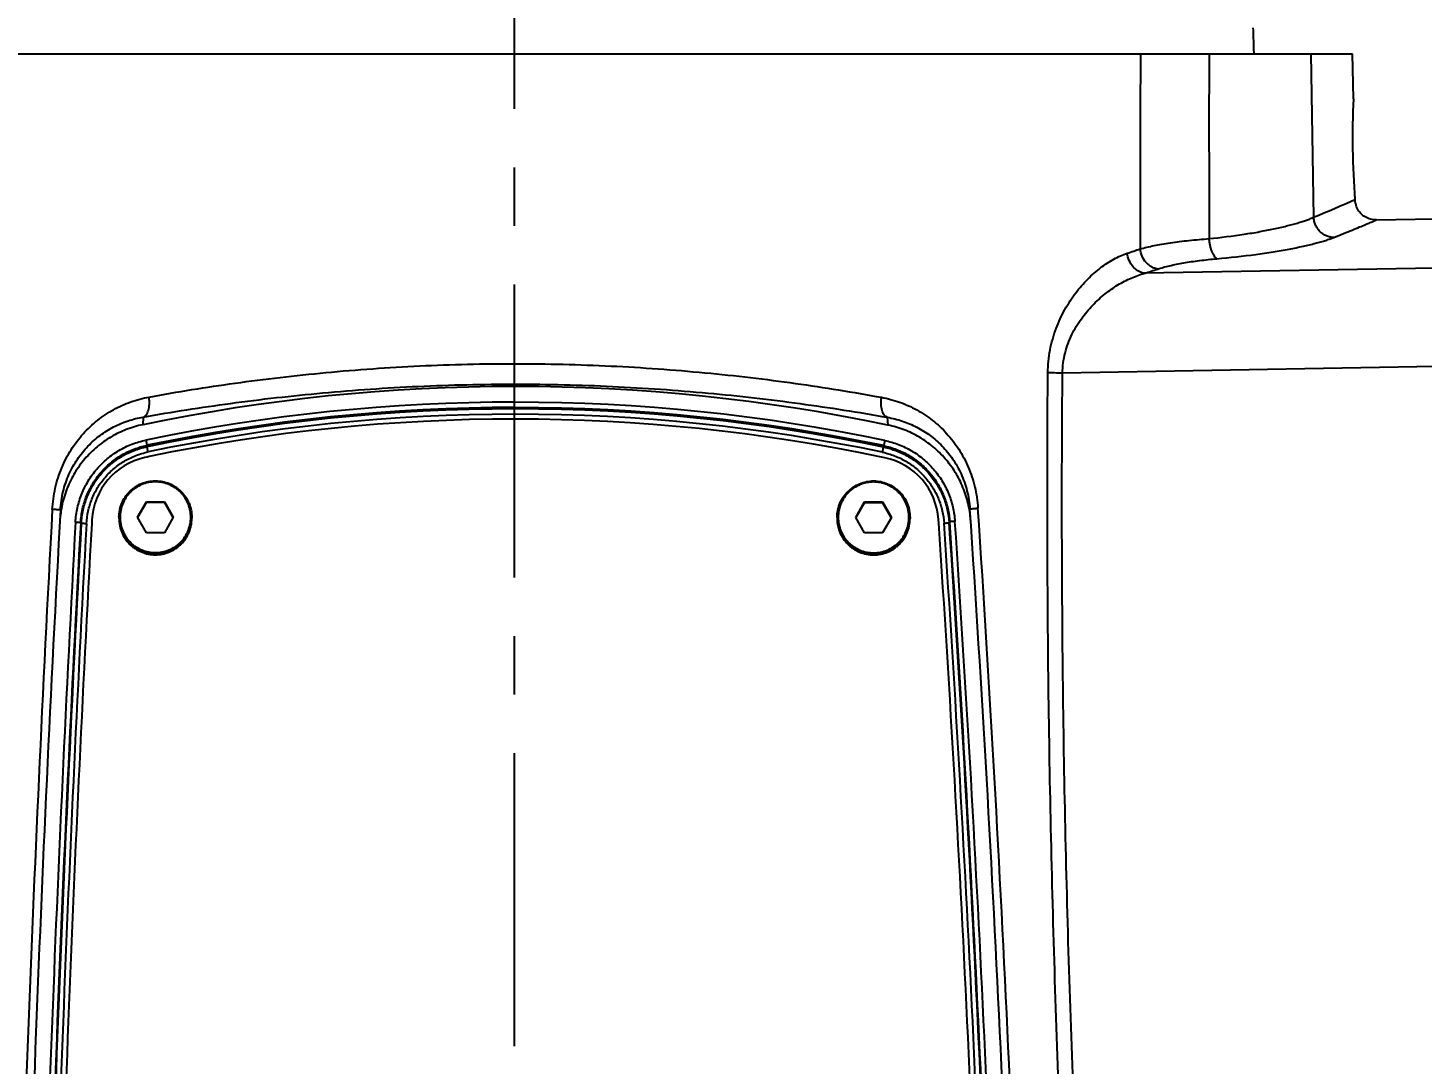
# Model space of a CAD drawing. Header units: millimetres. Extents: x 5828 to 6704, y 123 to 421.
# Drawn here: x 6428.73 to 6437.66, y 237.86 to 244.49 of the extents above; entities that cross this region are included whole.
import ezdxf

# ---------------------------------------------------------------- set-up
doc = ezdxf.new("R2010")
doc.units = ezdxf.units.MM
doc.linetypes.add('CENTER', pattern=[0.6, 0.375, -0.075, 0.075, -0.075])
for name, color, linetype in [('中心线', 7, 'Continuous'), ('外形图', 7, 'Continuous'), ('尺寸标注', 7, 'Continuous')]:
    doc.layers.add(name, color=color, linetype=linetype)
doc.styles.add('微软雅黑', font='msyh.ttc', dxfattribs={"height": 1.5})
doc.dimstyles.new('尺寸标注_1_15比例', dxfattribs={"dimtxt": 1.5, "dimasz": 1.25, "dimexe": 0.5, "dimexo": 0.4, "dimgap": 0.5, "dimtad": 1, "dimdec": 1, "dimlfac": 15, "dimdsep": 46, "dimtxsty": '微软雅黑', "dimcen": 0.09, "dimadec": 0, "dimazin": 0, "dimtp": 0.01, "dimtm": 0.01, "dimtfac": 1, "dimtdec": 1, "dimtofl": 0, "dimtmove": 0, "dimatfit": 3, "dimfxl": 1, "dimtolj": 1, "dimarcsym": 0})

# ---------------------------------------------------------------- blocks, each defined once
blk = doc.blocks.new('*D782')
at = {"layer": 'Defpoints', "color": 0}
for p in [(6420.543, 277.9758), (6438.7833, 233.3949), (6456.6042, 233.3949)]:
    blk.add_point(p, dxfattribs=at)
at = {"layer": '尺寸标注', "color": 0, "lineweight": -2}
for p, q in [((6420.943, 277.9758), (6457.1042, 277.9758)), ((6456.6042, 276.7258), (6456.6042, 234.6449)), ((6439.1833, 233.3949), (6457.1042, 233.3949))]:
    blk.add_line(p, q, dxfattribs=at)
at = {"layer": '尺寸标注', "color": 0}
for points in [[(6456.8126, 276.7258), (6456.3959, 276.7258), (6456.6042, 277.9758)], [(6456.3959, 234.6449), (6456.8126, 234.6449), (6456.6042, 233.3949)]]:
    blk.add_solid(points, dxfattribs=at)
at = {"layer": '尺寸标注', "color": 0, "insert": (6455.3291, 255.6854), "char_height": 1.5, "attachment_point": 5, "rotation": 90, "style": '微软雅黑'}
blk.add_mtext('\\A1;\\A1;668.8', dxfattribs=at)
blk = doc.blocks.new('*D783')
at = {"layer": 'Defpoints', "color": 0}
for p in [(6407.1832, 274.0616), (6431.8498, 233.4909), (6431.8498, 229.3627)]:
    blk.add_point(p, dxfattribs=at)
at = {"layer": '尺寸标注', "color": 0, "lineweight": -2}
for p, q in [((6407.1832, 273.6616), (6407.1832, 228.8627)), ((6431.8498, 233.0909), (6431.8498, 228.8627)), ((6408.4332, 229.3627), (6430.5998, 229.3627))]:
    blk.add_line(p, q, dxfattribs=at)
at = {"layer": '尺寸标注', "color": 0}
for points in [[(6408.4332, 229.571), (6408.4332, 229.1543), (6407.1832, 229.3627)], [(6430.5998, 229.1543), (6430.5998, 229.571), (6431.8498, 229.3627)]]:
    blk.add_solid(points, dxfattribs=at)
at = {"layer": '尺寸标注', "color": 0, "insert": (6419.5165, 230.6378), "char_height": 1.5, "attachment_point": 5, "style": '微软雅黑'}
blk.add_mtext('\\A1;370', dxfattribs=at)

msp = doc.modelspace()

# ---------------------------------------------------------------- linework, layer by layer
at = {"layer": '中心线', "linetype": 'CENTER', "ltscale": 5}
msp.add_line((6431.8498, 231.977), (6431.8498, 278.9406), dxfattribs=at)
at = {"layer": '外形图', "color": 7, "linetype": 'Continuous'}
for p, q in [((6427.0148, 244.3282), (6437.2182, 244.3282)), ((6436.5843, 244.3616), (6436.5842, 244.3619)), ((6436.5843, 244.3616), (6436.5848, 244.3282)), ((6436.9511, 244.3282), (6436.9684, 243.2828)), ((6437.2232, 244.0416), (6437.2182, 244.3282)), ((6437.2232, 244.041), (6437.2232, 244.0416)), ((6437.2366, 243.3749), (6437.2365, 243.3749)), ((6437.3701, 243.2654), (6439.6638, 243.3054)), ((6437.3701, 243.2654), (6437.3701, 243.2654)), ((6439.6802, 242.9923), (6435.8849, 242.9238)), ((6439.7131, 242.3635), (6435.3598, 242.2851)), ((6429.4719, 242.004), (6429.4684, 241.9548)), ((6434.2378, 242.0022), (6434.242, 241.9525)), ((6429.4963, 241.7477), (6429.4816, 241.7444)), ((6429.4957, 241.8228), (6429.4964, 241.8141)), ((6434.222, 241.7433), (6434.2003, 241.7478)), ((6434.2146, 241.8206), (6434.2139, 241.8119)), ((6429.4352, 241.3623), (6429.4925, 241.4616)), ((6429.4925, 241.4581), (6429.4362, 241.3606)), ((6429.4925, 241.4616), (6429.6072, 241.4616)), ((6429.4925, 241.4616), (6429.4925, 241.4581)), ((6429.4925, 241.4581), (6429.6072, 241.4581)), ((6429.6072, 241.4616), (6429.6645, 241.3623)), ((6429.6072, 241.4616), (6429.6072, 241.4581)), ((6429.6635, 241.3606), (6429.6072, 241.4581)), ((6434.0352, 241.3616), (6434.0925, 241.4608)), ((6434.0925, 241.4574), (6434.0362, 241.3598)), ((6434.0925, 241.4608), (6434.2072, 241.4608)), ((6434.0925, 241.4608), (6434.0925, 241.4574)), ((6434.0925, 241.4574), (6434.2072, 241.4574)), ((6434.2072, 241.4608), (6434.2645, 241.3616)), ((6434.2072, 241.4608), (6434.2072, 241.4574)), ((6434.2635, 241.3598), (6434.2072, 241.4574)), ((6429.0716, 241.3286), (6429.0751, 241.3232)), ((6429.1436, 241.346), (6429.1422, 241.3213)), ((6429.3165, 241.3622), (6429.3165, 241.3554)), ((6429.4925, 241.2631), (6429.4352, 241.3623)), ((6429.6645, 241.3623), (6429.6072, 241.2631)), ((6429.7832, 241.3622), (6429.7832, 241.3554)), ((6433.9165, 241.3614), (6433.9165, 241.3546)), ((6434.0925, 241.2623), (6434.0352, 241.3616)), ((6434.2645, 241.3616), (6434.2072, 241.2623)), ((6434.3832, 241.3614), (6434.3832, 241.3546)), ((6434.5673, 241.3248), (6434.5657, 241.3484)), ((6434.6379, 241.333), (6434.6344, 241.3275)), ((6429.6072, 241.2631), (6429.4925, 241.2631)), ((6434.2072, 241.2623), (6434.0925, 241.2623))]:
    msp.add_line(p, q, dxfattribs=at)
msp.add_lwpolyline([(6437.3701, 243.2654), (6437.3618, 243.2655), (6437.3522, 243.2662), (6437.3427, 243.2677), (6437.3333, 243.2699), (6437.3241, 243.2727), (6437.3151, 243.2762), (6437.3064, 243.2803), (6437.298, 243.285), (6437.29, 243.2904), (6437.2823, 243.2963), (6437.2752, 243.3027), (6437.2685, 243.3097), (6437.2623, 243.3171), (6437.2567, 243.3249), (6437.2516, 243.3331), (6437.2472, 243.3417), (6437.2434, 243.3505), (6437.2403, 243.3596), (6437.2378, 243.369), (6437.2366, 243.3749)], dxfattribs=at)
for centre, radius, start, end in [((6441.3256, 244.5779), 4.7463, 181.00165, 182.60796), ((6542.5676, 243.5418), 106.711, 179.577741, 180.247844), ((6617.9514, 243.8904), 181.6533, 179.861909, 180.234772), ((6442.5627, 243.8013), 5.345, 177.43001, 184.3513), ((6429.3818, 261.4286), 19.6679, 292.68938, 293.52804), ((6430.5712, 258.643), 16.4361, 288.45653, 288.76159), ((6430.5732, 259.4464), 17.3555, 287.82168, 288.11746), ((6431.8498, 230.4913), 11.6076, 78.21072, 101.73553), ((6431.8498, 230.4905), 11.5743, 78.21074, 101.73551), ((6431.8498, 230.4852), 11.5708, 78.21073, 101.73551), ((6431.8498, 230.4844), 11.5374, 78.21072, 101.73552), ((6431.8481, 230.484), 11.5069, 78.20432, 101.72264), ((6429.5761, 241.3216), 0.4332, 102.60257, 176.77086), ((6429.6034, 241.3013), 0.4591, 101.72303, 103.49867), ((6434.1334, 241.3192), 0.4332, 3.86268, 78.21254), ((6634.5038, 230.2194), 205.9186, 176.884043, 178.803555), ((6624.1049, 230.5632), 195.4641, 176.819405, 178.844304), ((6275.135, 230.5632), 160, 1.411688, 3.88896), ((6267.2066, 230.2733), 167.9822, 1.448305, 3.805022), ((6624.105, 230.5631), 195.3637, 176.840336, 178.77597), ((6624.105, 230.5623), 195.3303, 176.840336, 178.77597), ((6624.105, 230.557), 195.3268, 176.840336, 178.774916), ((6624.105, 230.5562), 195.2935, 176.840336, 178.774916), ((6623.9698, 230.5314), 195.1262, 176.830081, 178.764891), ((6275.2425, 230.5887), 159.6861, 1.488792, 3.855047), ((6275.1349, 230.5562), 159.8294, 1.497482, 3.863146), ((6275.1349, 230.557), 159.8627, 1.497482, 3.863146), ((6275.1349, 230.5623), 159.8662, 1.496188, 3.863146), ((6275.1349, 230.5631), 159.8995, 1.496188, 3.863146)]:
    msp.add_arc(centre, radius, start, end, dxfattribs=at)
msp.add_ellipse((6431.8498, 230.4917), major_axis=(0, 11.7078), ratio=0.999999, start_param=-0.20577, end_param=0.204832, dxfattribs=at)
for points, knots in [([(6437.2366, 243.3749), (6437.2364, 243.3753), (6437.236, 243.3771), (6437.2351, 243.381), (6437.234, 243.3875), (6437.2334, 243.3928), (6437.2332, 243.3958)], [0, 0, 0, 0, 0.065841, 0.257184, 0.570125, 1, 1, 1, 1]), ([(6436.2996, 243.1461), (6436.3742, 243.1535), (6436.4822, 243.1668), (6436.6202, 243.1896), (6436.7111, 243.2073), (6436.7918, 243.2257), (6436.8522, 243.2418), (6436.8947, 243.2549), (6436.9222, 243.2642), (6436.9465, 243.2733), (6436.9615, 243.2796), (6436.9684, 243.2828)], [0, 0, 0, 0, 0.328327, 0.476797, 0.61249, 0.733887, 0.839648, 0.886304, 0.928644, 0.966568, 1, 1, 1, 1]), ([(6437.0974, 243.1529), (6437.0893, 243.1531), (6437.0729, 243.1551), (6437.0494, 243.1629), (6437.0276, 243.1751), (6437.0083, 243.1913), (6436.9921, 243.211), (6436.9796, 243.2333), (6436.9714, 243.2575), (6436.9689, 243.2744), (6436.9684, 243.2828)], [0, 0, 0, 0, 0.12137, 0.244016, 0.368037, 0.493332, 0.619623, 0.746496, 0.873456, 1, 1, 1, 1]), ([(6437.0974, 243.1529), (6437.1184, 243.1614), (6437.1579, 243.1774), (6437.2129, 243.2), (6437.2597, 243.2193), (6437.2982, 243.2353), (6437.325, 243.2465), (6437.3423, 243.2537), (6437.352, 243.2578), (6437.3595, 243.2609), (6437.365, 243.2632), (6437.3682, 243.2646), (6437.3697, 243.2652), (6437.3701, 243.2654)], [0, 0, 0, 0, 0.231082, 0.432872, 0.604781, 0.746229, 0.856781, 0.900361, 0.936088, 0.963931, 0.983868, 0.995893, 1, 1, 1, 1]), ([(6435.8576, 243.0802), (6435.8715, 243.0841), (6435.901, 243.0916), (6435.9474, 243.1017), (6435.9978, 243.111), (6436.0723, 243.1228), (6436.1732, 243.1354), (6436.2562, 243.1428), (6436.2996, 243.1461)], [0, 0, 0, 0, 0.097221, 0.203475, 0.318315, 0.441208, 0.708611, 1, 1, 1, 1]), ([(6435.9702, 242.9514), (6435.9633, 242.9522), (6435.9495, 242.9554), (6435.9298, 242.9643), (6435.9114, 242.977), (6435.8892, 242.9987), (6435.8679, 243.0329), (6435.8594, 243.0642), (6435.8576, 243.0802)], [0, 0, 0, 0, 0.112912, 0.229942, 0.351413, 0.477065, 0.736734, 1, 1, 1, 1]), ([(6436.349, 243.0174), (6436.3459, 243.0188), (6436.3397, 243.0234), (6436.3316, 243.0332), (6436.324, 243.0463), (6436.3171, 243.0623), (6436.3109, 243.0809), (6436.3059, 243.1014), (6436.302, 243.1234), (6436.3002, 243.1384), (6436.2996, 243.1461)], [0, 0, 0, 0, 0.071635, 0.160128, 0.266745, 0.390518, 0.529149, 0.679482, 0.837791, 1, 1, 1, 1]), ([(6436.349, 243.0174), (6436.4321, 243.0247), (6436.5526, 243.0379), (6436.7067, 243.0604), (6436.8084, 243.0779), (6436.8989, 243.0961), (6436.9667, 243.1122), (6437.0145, 243.1251), (6437.0453, 243.1344), (6437.0727, 243.1434), (6437.0895, 243.1497), (6437.0974, 243.1529)], [0, 0, 0, 0, 0.328226, 0.476836, 0.612732, 0.73432, 0.840172, 0.886804, 0.929057, 0.966817, 1, 1, 1, 1]), ([(6435.2661, 242.2871), (6435.2663, 242.3118), (6435.2689, 242.3608), (6435.2794, 242.4331), (6435.2959, 242.5029), (6435.3245, 242.5907), (6435.3625, 242.6725), (6435.4076, 242.7471), (6435.4547, 242.8138), (6435.5064, 242.8735), (6435.5617, 242.9255), (6435.6034, 242.9597), (6435.6457, 242.9895), (6435.7014, 243.0228), (6435.7451, 243.0424), (6435.7746, 243.0523)], [0, 0, 0, 0, 0.075948, 0.151103, 0.224962, 0.297172, 0.435652, 0.501803, 0.565788, 0.687169, 0.744627, 0.799922, 0.853064, 0.904095, 1, 1, 1, 1]), ([(6435.8849, 242.9238), (6435.8783, 242.9247), (6435.8648, 242.928), (6435.8456, 242.937), (6435.8277, 242.9497), (6435.806, 242.9714), (6435.785, 243.0054), (6435.7766, 243.0364), (6435.7746, 243.0523)], [0, 0, 0, 0, 0.111733, 0.227978, 0.349073, 0.474725, 0.735296, 1, 1, 1, 1]), ([(6435.9702, 242.9514), (6435.9821, 242.9553), (6436.0073, 242.9628), (6436.0471, 242.9729), (6436.0904, 242.9823), (6436.1542, 242.9941), (6436.2407, 243.0067), (6436.3119, 243.0141), (6436.349, 243.0174)], [0, 0, 0, 0, 0.097945, 0.204664, 0.319746, 0.442679, 0.709636, 1, 1, 1, 1]), ([(6435.3598, 242.2851), (6435.3604, 242.3283), (6435.3719, 242.4135), (6435.4156, 242.5311), (6435.4773, 242.6335), (6435.5501, 242.7203), (6435.6295, 242.7923), (6435.7126, 242.8503), (6435.7975, 242.8948), (6435.856, 242.9159), (6435.8849, 242.9238)], [0, 0, 0, 0, 0.147412, 0.289594, 0.4248, 0.55292, 0.674258, 0.789078, 0.897574, 1, 1, 1, 1]), ([(6429.5092, 242.1319), (6429.6921, 242.1652), (6430.0682, 242.2258), (6430.6465, 242.2935), (6431.2457, 242.336), (6431.8555, 242.3503), (6432.4653, 242.3354), (6433.0642, 242.2924), (6433.642, 242.2243), (6434.0177, 242.1635), (6434.2004, 242.1301)], [0, 0, 0, 0, 0.118239, 0.242231, 0.37018, 0.500145, 0.63009, 0.757983, 0.881884, 1, 1, 1, 1]), ([(6435.5135, 234.519), (6435.4669, 235.1652), (6435.3864, 236.4586), (6435.3052, 238.4005), (6435.2633, 240.3437), (6435.2611, 241.6394), (6435.2661, 242.2871)], [0, 0, 0, 0, 0.250018, 0.500024, 0.750018, 1, 1, 1, 1]), ([(6435.3598, 242.2851), (6435.3429, 242.2852), (6435.3117, 242.2857), (6435.2804, 242.2866), (6435.2661, 242.2871)], [0, 0, 0, 0, 0.540499, 1, 1, 1, 1]), ([(6435.6073, 234.5249), (6435.5604, 235.1704), (6435.4794, 236.4624), (6435.3978, 238.4024), (6435.3562, 240.3436), (6435.3545, 241.638), (6435.3598, 242.2851)], [0, 0, 0, 0, 0.250021, 0.500028, 0.750021, 1, 1, 1, 1]), ([(6429.4719, 242.004), (6429.6576, 242.0368), (6430.0396, 242.0965), (6430.6269, 242.1633), (6431.2358, 242.2052), (6431.8556, 242.2193), (6432.4754, 242.2047), (6433.0839, 242.1623), (6433.6708, 242.0951), (6434.0524, 242.0351), (6434.2378, 242.0022)], [0, 0, 0, 0, 0.118092, 0.242056, 0.37007, 0.500148, 0.630207, 0.758163, 0.882033, 1, 1, 1, 1]), ([(6428.8896, 241.4125), (6428.8909, 241.4355), (6428.8954, 241.4813), (6428.9077, 241.5489), (6428.9256, 241.6147), (6428.9488, 241.6779), (6428.977, 241.7382), (6429.0202, 241.8135), (6429.0846, 241.8985), (6429.1763, 241.9847), (6429.2791, 242.0533), (6429.3907, 242.1037), (6429.4694, 242.1247), (6429.5092, 242.1319)], [0, 0, 0, 0, 0.067461, 0.134595, 0.201156, 0.266946, 0.331852, 0.395816, 0.520882, 0.642834, 0.762635, 0.881352, 1, 1, 1, 1]), ([(6429.4719, 242.004), (6429.4756, 242.0051), (6429.4829, 242.0091), (6429.492, 242.0187), (6429.4996, 242.0317), (6429.5054, 242.0477), (6429.5094, 242.0664), (6429.5114, 242.0871), (6429.5115, 242.1092), (6429.5102, 242.1243), (6429.5092, 242.1319)], [0, 0, 0, 0, 0.081232, 0.172277, 0.277259, 0.397504, 0.532338, 0.679741, 0.836797, 1, 1, 1, 1]), ([(6434.2378, 242.0022), (6434.2342, 242.0033), (6434.2268, 242.0073), (6434.2177, 242.0169), (6434.2101, 242.0299), (6434.2042, 242.046), (6434.2002, 242.0646), (6434.1982, 242.0853), (6434.1981, 242.1074), (6434.1994, 242.1225), (6434.2004, 242.1301)], [0, 0, 0, 0, 0.081468, 0.17268, 0.277741, 0.397985, 0.532752, 0.680041, 0.836953, 1, 1, 1, 1]), ([(6434.2004, 242.1301), (6434.2398, 242.1229), (6434.3177, 242.1021), (6434.4282, 242.0524), (6434.5301, 241.9849), (6434.6212, 241.9001), (6434.6988, 241.799), (6434.76, 241.6832), (6434.7948, 241.5774), (6434.812, 241.4888), (6434.8169, 241.4436), (6434.8185, 241.4208)], [0, 0, 0, 0, 0.118702, 0.237469, 0.357307, 0.47927, 0.604319, 0.733041, 0.865283, 0.93246, 1, 1, 1, 1]), ([(6429.4684, 241.9548), (6429.4328, 241.9473), (6429.3625, 241.9266), (6429.2636, 241.8786), (6429.174, 241.8152), (6429.0959, 241.7379), (6429.0314, 241.649), (6428.9823, 241.5507), (6428.9499, 241.4458), (6428.9399, 241.3732), (6428.9379, 241.3369)], [0, 0, 0, 0, 0.125019, 0.250034, 0.375043, 0.500045, 0.625041, 0.750031, 0.875017, 1, 1, 1, 1]), ([(6428.9418, 241.4082), (6428.944, 241.4478), (6428.9554, 241.526), (6428.9927, 241.6362), (6429.0471, 241.7346), (6429.115, 241.8187), (6429.1936, 241.888), (6429.2804, 241.9424), (6429.3736, 241.9819), (6429.4389, 241.9983), (6429.4719, 242.004)], [0, 0, 0, 0, 0.138478, 0.273486, 0.403286, 0.527931, 0.648529, 0.766507, 0.883256, 1, 1, 1, 1]), ([(6434.2378, 242.0022), (6434.2705, 241.9966), (6434.3352, 241.9803), (6434.4275, 241.9413), (6434.5135, 241.8878), (6434.5915, 241.8196), (6434.6592, 241.7368), (6434.7138, 241.64), (6434.7518, 241.5313), (6434.7639, 241.4541), (6434.7666, 241.4148)], [0, 0, 0, 0, 0.116783, 0.233571, 0.351572, 0.472155, 0.596739, 0.726442, 0.861402, 1, 1, 1, 1]), ([(6434.7715, 241.3429), (6434.769, 241.3789), (6434.7583, 241.4507), (6434.7252, 241.5542), (6434.6758, 241.651), (6434.6114, 241.7387), (6434.5338, 241.8147), (6434.4448, 241.8773), (6434.3469, 241.9246), (6434.2773, 241.9451), (6434.242, 241.9525)], [0, 0, 0, 0, 0.124983, 0.249969, 0.374959, 0.499955, 0.624957, 0.749966, 0.874981, 1, 1, 1, 1]), ([(6429.0383, 241.3313), (6429.04, 241.3622), (6429.0485, 241.4239), (6429.076, 241.513), (6429.1177, 241.5965), (6429.1725, 241.6721), (6429.2388, 241.7377), (6429.3149, 241.7916), (6429.3989, 241.8324), (6429.4586, 241.85), (6429.4889, 241.8563)], [0, 0, 0, 0, 0.124983, 0.249969, 0.374959, 0.499955, 0.624958, 0.749967, 0.874981, 1, 1, 1, 1]), ([(6429.4889, 241.8563), (6429.4898, 241.8522), (6429.491, 241.8461), (6429.4926, 241.8384), (6429.4936, 241.8335), (6429.4944, 241.8293), (6429.495, 241.8265), (6429.4954, 241.8247), (6429.4955, 241.8238), (6429.4956, 241.8232), (6429.4957, 241.8229), (6429.4957, 241.8228)], [0, 0, 0, 0, 0.371248, 0.540784, 0.690937, 0.816063, 0.911461, 0.946844, 0.973548, 0.99132, 1, 1, 1, 1]), ([(6434.2214, 241.8541), (6434.2206, 241.85), (6434.2193, 241.8439), (6434.2177, 241.8362), (6434.2167, 241.8313), (6434.2159, 241.8271), (6434.2153, 241.8243), (6434.215, 241.8225), (6434.2148, 241.8216), (6434.2147, 241.821), (6434.2146, 241.8207), (6434.2146, 241.8206)], [0, 0, 0, 0, 0.371249, 0.540786, 0.690938, 0.816064, 0.911462, 0.946845, 0.973548, 0.99132, 1, 1, 1, 1]), ([(6434.2214, 241.8541), (6434.2514, 241.8478), (6434.2958, 241.8347), (6434.3521, 241.8103), (6434.4063, 241.7813), (6434.4693, 241.737), (6434.5243, 241.6831), (6434.5626, 241.6351), (6434.5969, 241.5842), (6434.6318, 241.5156), (6434.66, 241.4277), (6434.6691, 241.3667), (6434.6711, 241.3361)], [0, 0, 0, 0, 0.124993, 0.18754, 0.250085, 0.375069, 0.500045, 0.562582, 0.625118, 0.750083, 0.875042, 1, 1, 1, 1]), ([(6429.0716, 241.3286), (6429.0732, 241.3577), (6429.0812, 241.4158), (6429.1071, 241.4997), (6429.1463, 241.5782), (6429.1978, 241.6494), (6429.2602, 241.7112), (6429.3319, 241.7619), (6429.4109, 241.8003), (6429.4672, 241.8169), (6429.4957, 241.8228)], [0, 0, 0, 0, 0.124983, 0.249969, 0.374959, 0.499955, 0.624958, 0.749967, 0.874981, 1, 1, 1, 1]), ([(6429.0751, 241.3232), (6429.0767, 241.3521), (6429.0846, 241.4097), (6429.1104, 241.4931), (6429.1493, 241.5711), (6429.2005, 241.6418), (6429.2625, 241.7032), (6429.3337, 241.7536), (6429.4122, 241.7917), (6429.4681, 241.8082), (6429.4964, 241.8141)], [0, 0, 0, 0, 0.124983, 0.249969, 0.374959, 0.499955, 0.624958, 0.749967, 0.874981, 1, 1, 1, 1]), ([(6429.1084, 241.3205), (6429.1099, 241.3476), (6429.1173, 241.4016), (6429.1414, 241.4797), (6429.1779, 241.5529), (6429.2259, 241.6191), (6429.284, 241.6767), (6429.3507, 241.724), (6429.4243, 241.7597), (6429.4766, 241.7751), (6429.5032, 241.7807)], [0, 0, 0, 0, 0.124984, 0.249969, 0.37496, 0.499956, 0.624958, 0.749967, 0.874981, 1, 1, 1, 1]), ([(6429.5032, 241.7807), (6429.5023, 241.7848), (6429.5011, 241.7908), (6429.4995, 241.7985), (6429.4985, 241.8035), (6429.4977, 241.8076), (6429.4971, 241.8105), (6429.4967, 241.8122), (6429.4966, 241.8131), (6429.4965, 241.8137), (6429.4964, 241.814), (6429.4964, 241.8141)], [0, 0, 0, 0, 0.371248, 0.540784, 0.690937, 0.816063, 0.911461, 0.946844, 0.973548, 0.99132, 1, 1, 1, 1]), ([(6434.2071, 241.7784), (6434.2079, 241.7826), (6434.2092, 241.7886), (6434.2108, 241.7963), (6434.2118, 241.8013), (6434.2126, 241.8054), (6434.2132, 241.8083), (6434.2136, 241.81), (6434.2137, 241.8109), (6434.2138, 241.8115), (6434.2139, 241.8118), (6434.2139, 241.8119)], [0, 0, 0, 0, 0.37125, 0.540786, 0.690938, 0.816064, 0.911462, 0.946845, 0.973548, 0.991321, 1, 1, 1, 1]), ([(6434.2071, 241.7784), (6434.2334, 241.773), (6434.2852, 241.7576), (6434.3581, 241.7224), (6434.4243, 241.6758), (6434.4821, 241.6191), (6434.5299, 241.5539), (6434.5667, 241.4817), (6434.5913, 241.4047), (6434.5993, 241.3512), (6434.6011, 241.3244)], [0, 0, 0, 0, 0.125019, 0.250033, 0.375042, 0.500044, 0.62504, 0.750031, 0.875016, 1, 1, 1, 1]), ([(6434.2139, 241.8119), (6434.242, 241.8061), (6434.2972, 241.7897), (6434.375, 241.7521), (6434.4456, 241.7024), (6434.5073, 241.642), (6434.5584, 241.5723), (6434.5976, 241.4954), (6434.6239, 241.4131), (6434.6324, 241.3561), (6434.6344, 241.3275)], [0, 0, 0, 0, 0.125019, 0.250033, 0.375042, 0.500044, 0.62504, 0.750031, 0.875017, 1, 1, 1, 1]), ([(6434.2146, 241.8206), (6434.2429, 241.8147), (6434.2985, 241.7983), (6434.3768, 241.7604), (6434.4479, 241.7104), (6434.51, 241.6495), (6434.5614, 241.5794), (6434.6009, 241.502), (6434.6274, 241.4192), (6434.6359, 241.3618), (6434.6379, 241.333)], [0, 0, 0, 0, 0.125019, 0.250033, 0.375042, 0.500044, 0.62504, 0.750031, 0.875017, 1, 1, 1, 1]), ([(6429.3165, 241.3622), (6429.3165, 241.3774), (6429.3188, 241.4004), (6429.3262, 241.43), (6429.3365, 241.4587), (6429.3546, 241.4926), (6429.3789, 241.5222), (6429.4016, 241.5428), (6429.4261, 241.561), (6429.46, 241.5791), (6429.504, 241.5924), (6429.5498, 241.5969), (6429.5957, 241.5924), (6429.6397, 241.5791), (6429.6736, 241.561), (6429.6981, 241.5428), (6429.7207, 241.5222), (6429.7451, 241.4926), (6429.7632, 241.4587), (6429.7735, 241.43), (6429.7809, 241.4004), (6429.7832, 241.3774), (6429.7832, 241.3622)], [0, 0, 0, 0, 0.062471, 0.093745, 0.125019, 0.187495, 0.249974, 0.281253, 0.312533, 0.375019, 0.437509, 0.5, 0.562491, 0.624981, 0.687467, 0.718747, 0.750026, 0.812505, 0.874981, 0.906255, 0.937529, 1, 1, 1, 1]), ([(6429.7765, 241.3623), (6429.7765, 241.3771), (6429.7743, 241.3994), (6429.7671, 241.4282), (6429.7571, 241.4562), (6429.7395, 241.489), (6429.7159, 241.5178), (6429.6939, 241.5378), (6429.67, 241.5554), (6429.6371, 241.573), (6429.5943, 241.586), (6429.5498, 241.5904), (6429.5053, 241.586), (6429.4625, 241.573), (6429.4297, 241.5554), (6429.4058, 241.5378), (6429.3838, 241.5178), (6429.3602, 241.489), (6429.3426, 241.4562), (6429.3326, 241.4282), (6429.3254, 241.3994), (6429.3232, 241.3771), (6429.3232, 241.3623)], [0, 0, 0, 0, 0.062471, 0.093744, 0.125018, 0.187494, 0.249973, 0.281251, 0.312531, 0.375018, 0.437508, 0.5, 0.562492, 0.624982, 0.687469, 0.718749, 0.750027, 0.812506, 0.874982, 0.906256, 0.937529, 1, 1, 1, 1]), ([(6433.9165, 241.3614), (6433.9165, 241.3766), (6433.9188, 241.3996), (6433.9262, 241.4292), (6433.9365, 241.458), (6433.9546, 241.4918), (6433.9789, 241.5215), (6434.0016, 241.542), (6434.0261, 241.5602), (6434.06, 241.5783), (6434.104, 241.5916), (6434.1498, 241.5962), (6434.1957, 241.5916), (6434.2397, 241.5783), (6434.2736, 241.5602), (6434.2981, 241.542), (6434.3207, 241.5215), (6434.3451, 241.4918), (6434.3632, 241.458), (6434.3735, 241.4292), (6434.3809, 241.3996), (6434.3832, 241.3766), (6434.3832, 241.3614)], [0, 0, 0, 0, 0.062471, 0.093745, 0.125019, 0.187495, 0.249974, 0.281253, 0.312533, 0.375019, 0.437509, 0.5, 0.562491, 0.624981, 0.687467, 0.718747, 0.750026, 0.812505, 0.874981, 0.906255, 0.937529, 1, 1, 1, 1]), ([(6434.3765, 241.3616), (6434.3765, 241.3764), (6434.3743, 241.3987), (6434.3671, 241.4275), (6434.3571, 241.4554), (6434.3395, 241.4883), (6434.3159, 241.5171), (6434.2939, 241.537), (6434.27, 241.5547), (6434.2371, 241.5723), (6434.1943, 241.5852), (6434.1498, 241.5896), (6434.1053, 241.5852), (6434.0625, 241.5723), (6434.0296, 241.5547), (6434.0058, 241.537), (6433.9838, 241.5171), (6433.9602, 241.4883), (6433.9426, 241.4554), (6433.9326, 241.4275), (6433.9254, 241.3987), (6433.9232, 241.3764), (6433.9232, 241.3616)], [0, 0, 0, 0, 0.062471, 0.093744, 0.125018, 0.187494, 0.249973, 0.281251, 0.312531, 0.375018, 0.437508, 0.5, 0.562492, 0.624982, 0.687469, 0.718749, 0.750027, 0.812506, 0.874982, 0.906256, 0.937529, 1, 1, 1, 1]), ([(6428.9418, 241.4082), (6428.9418, 241.4082), (6428.9417, 241.4082), (6428.9416, 241.4083), (6428.9413, 241.4083), (6428.9407, 241.4085), (6428.9397, 241.4086), (6428.9382, 241.4088), (6428.9363, 241.409), (6428.9339, 241.4092), (6428.9311, 241.4095), (6428.928, 241.4097), (6428.9244, 241.41), (6428.9189, 241.4104), (6428.9111, 241.411), (6428.9008, 241.4117), (6428.8935, 241.4122), (6428.8896, 241.4125)], [0, 0, 0, 0, 0.001431, 0.004719, 0.010039, 0.01742, 0.038374, 0.067552, 0.104869, 0.150208, 0.203423, 0.264339, 0.332759, 0.408457, 0.58067, 0.778718, 1, 1, 1, 1]), ([(6434.7666, 241.4148), (6434.7666, 241.4149), (6434.7667, 241.415), (6434.767, 241.4151), (6434.7676, 241.4153), (6434.7687, 241.4155), (6434.7702, 241.4158), (6434.7721, 241.4161), (6434.7744, 241.4164), (6434.7772, 241.4168), (6434.7817, 241.4173), (6434.7882, 241.418), (6434.7971, 241.4189), (6434.8073, 241.4198), (6434.8146, 241.4205), (6434.8185, 241.4208)], [0, 0, 0, 0, 0.001981, 0.005537, 0.018498, 0.039583, 0.068822, 0.106153, 0.15147, 0.204634, 0.265475, 0.409381, 0.581322, 0.779055, 1, 1, 1, 1]), ([(6429.0383, 241.3313), (6429.0404, 241.3312), (6429.0446, 241.331), (6429.0507, 241.3306), (6429.0564, 241.3302), (6429.0607, 241.3299), (6429.0637, 241.3296), (6429.0657, 241.3294), (6429.0674, 241.3293), (6429.0688, 241.3291), (6429.0699, 241.329), (6429.0707, 241.3289), (6429.0711, 241.3288), (6429.0713, 241.3287), (6429.0715, 241.3287), (6429.0716, 241.3286), (6429.0716, 241.3286)], [0, 0, 0, 0, 0.192512, 0.377848, 0.549048, 0.699686, 0.765491, 0.824111, 0.874994, 0.917667, 0.951735, 0.976893, 0.986064, 0.992948, 0.997558, 1, 1, 1, 1]), ([(6429.1084, 241.3205), (6429.1062, 241.3206), (6429.102, 241.3208), (6429.0959, 241.3212), (6429.0903, 241.3216), (6429.086, 241.3219), (6429.0829, 241.3222), (6429.081, 241.3224), (6429.0793, 241.3225), (6429.0779, 241.3227), (6429.0768, 241.3228), (6429.076, 241.3229), (6429.0755, 241.323), (6429.0753, 241.3231), (6429.0752, 241.3231), (6429.0751, 241.3231), (6429.0751, 241.3232)], [0, 0, 0, 0, 0.192512, 0.377848, 0.549048, 0.699685, 0.765491, 0.82411, 0.874994, 0.917666, 0.951734, 0.976892, 0.986064, 0.992948, 0.997558, 1, 1, 1, 1]), ([(6429.3165, 241.3622), (6429.3165, 241.3469), (6429.3188, 241.324), (6429.3262, 241.2943), (6429.3365, 241.2656), (6429.3546, 241.2317), (6429.3789, 241.2021), (6429.4016, 241.1816), (6429.4261, 241.1634), (6429.46, 241.1453), (6429.504, 241.1319), (6429.5498, 241.1274), (6429.5957, 241.1319), (6429.6397, 241.1453), (6429.6736, 241.1634), (6429.6981, 241.1816), (6429.7207, 241.2021), (6429.7451, 241.2317), (6429.7632, 241.2656), (6429.7735, 241.2943), (6429.7809, 241.324), (6429.7832, 241.3469), (6429.7832, 241.3622)], [0, 0, 0, 0, 0.062471, 0.093744, 0.125018, 0.187494, 0.249973, 0.281251, 0.312531, 0.375018, 0.437508, 0.5, 0.562492, 0.624982, 0.687469, 0.718749, 0.750027, 0.812506, 0.874982, 0.906256, 0.937529, 1, 1, 1, 1]), ([(6429.3165, 241.3554), (6429.3165, 241.3401), (6429.3188, 241.3172), (6429.3262, 241.2875), (6429.3365, 241.2588), (6429.3546, 241.2249), (6429.3789, 241.1953), (6429.4016, 241.1748), (6429.4261, 241.1566), (6429.46, 241.1385), (6429.504, 241.1251), (6429.5498, 241.1206), (6429.5957, 241.1251), (6429.6397, 241.1385), (6429.6736, 241.1566), (6429.6981, 241.1748), (6429.7207, 241.1953), (6429.7451, 241.2249), (6429.7632, 241.2588), (6429.7735, 241.2875), (6429.7809, 241.3172), (6429.7832, 241.3401), (6429.7832, 241.3554)], [0, 0, 0, 0, 0.062471, 0.093744, 0.125018, 0.187494, 0.249973, 0.281251, 0.312531, 0.375018, 0.437508, 0.5, 0.562492, 0.624982, 0.687469, 0.718749, 0.750027, 0.812506, 0.874982, 0.906256, 0.937529, 1, 1, 1, 1]), ([(6429.3232, 241.3623), (6429.3232, 241.3475), (6429.3254, 241.3252), (6429.3326, 241.2965), (6429.3426, 241.2685), (6429.3602, 241.2356), (6429.3838, 241.2068), (6429.4058, 241.1869), (6429.4297, 241.1692), (6429.4625, 241.1516), (6429.5053, 241.1387), (6429.5498, 241.1343), (6429.5943, 241.1387), (6429.6371, 241.1516), (6429.67, 241.1692), (6429.6939, 241.1869), (6429.7159, 241.2068), (6429.7395, 241.2356), (6429.7571, 241.2685), (6429.7671, 241.2965), (6429.7743, 241.3252), (6429.7765, 241.3475), (6429.7765, 241.3623)], [0, 0, 0, 0, 0.062471, 0.093744, 0.125018, 0.187494, 0.249973, 0.281251, 0.312531, 0.375018, 0.437508, 0.5, 0.562492, 0.624982, 0.687469, 0.718749, 0.750027, 0.812506, 0.874982, 0.906256, 0.937529, 1, 1, 1, 1]), ([(6433.9165, 241.3614), (6433.9165, 241.3462), (6433.9188, 241.3232), (6433.9262, 241.2936), (6433.9365, 241.2648), (6433.9546, 241.231), (6433.9789, 241.2013), (6434.0016, 241.1808), (6434.0261, 241.1626), (6434.06, 241.1445), (6434.104, 241.1312), (6434.1498, 241.1266), (6434.1957, 241.1312), (6434.2397, 241.1445), (6434.2736, 241.1626), (6434.2981, 241.1808), (6434.3207, 241.2013), (6434.3451, 241.231), (6434.3632, 241.2648), (6434.3735, 241.2936), (6434.3809, 241.3232), (6434.3832, 241.3462), (6434.3832, 241.3614)], [0, 0, 0, 0, 0.062471, 0.093744, 0.125018, 0.187494, 0.249973, 0.281251, 0.312531, 0.375018, 0.437508, 0.5, 0.562492, 0.624982, 0.687469, 0.718749, 0.750027, 0.812506, 0.874982, 0.906256, 0.937529, 1, 1, 1, 1]), ([(6433.9165, 241.3546), (6433.9165, 241.3394), (6433.9188, 241.3164), (6433.9262, 241.2868), (6433.9365, 241.258), (6433.9546, 241.2242), (6433.9789, 241.1945), (6434.0016, 241.174), (6434.0261, 241.1558), (6434.06, 241.1377), (6434.104, 241.1243), (6434.1498, 241.1198), (6434.1957, 241.1243), (6434.2397, 241.1377), (6434.2736, 241.1558), (6434.2981, 241.174), (6434.3207, 241.1945), (6434.3451, 241.2242), (6434.3632, 241.258), (6434.3735, 241.2868), (6434.3809, 241.3164), (6434.3832, 241.3394), (6434.3832, 241.3546)], [0, 0, 0, 0, 0.062471, 0.093744, 0.125018, 0.187494, 0.249973, 0.281251, 0.312531, 0.375018, 0.437508, 0.5, 0.562492, 0.624982, 0.687469, 0.718749, 0.750027, 0.812506, 0.874982, 0.906256, 0.937529, 1, 1, 1, 1]), ([(6433.9232, 241.3616), (6433.9232, 241.3468), (6433.9254, 241.3245), (6433.9326, 241.2957), (6433.9426, 241.2678), (6433.9602, 241.2349), (6433.9838, 241.2061), (6434.0058, 241.1861), (6434.0296, 241.1685), (6434.0625, 241.1509), (6434.1053, 241.1379), (6434.1498, 241.1335), (6434.1943, 241.1379), (6434.2371, 241.1509), (6434.27, 241.1685), (6434.2939, 241.1861), (6434.3159, 241.2061), (6434.3395, 241.2349), (6434.3571, 241.2678), (6434.3671, 241.2957), (6434.3743, 241.3245), (6434.3765, 241.3468), (6434.3765, 241.3616)], [0, 0, 0, 0, 0.062471, 0.093744, 0.125018, 0.187494, 0.249973, 0.281251, 0.312531, 0.375018, 0.437508, 0.5, 0.562492, 0.624982, 0.687469, 0.718749, 0.750027, 0.812506, 0.874982, 0.906256, 0.937529, 1, 1, 1, 1]), ([(6434.6011, 241.3244), (6434.6033, 241.3246), (6434.6075, 241.3249), (6434.6136, 241.3253), (6434.6192, 241.3258), (6434.6235, 241.3262), (6434.6265, 241.3265), (6434.6285, 241.3267), (6434.6302, 241.3268), (6434.6316, 241.327), (6434.6327, 241.3272), (6434.6335, 241.3273), (6434.6339, 241.3274), (6434.6341, 241.3274), (6434.6343, 241.3275), (6434.6344, 241.3275), (6434.6344, 241.3275)], [0, 0, 0, 0, 0.192459, 0.377755, 0.548931, 0.699561, 0.765369, 0.823995, 0.874889, 0.917576, 0.951663, 0.976842, 0.986026, 0.992923, 0.997546, 1, 1, 1, 1]), ([(6434.6711, 241.3361), (6434.669, 241.336), (6434.6648, 241.3357), (6434.6587, 241.3353), (6434.6531, 241.3348), (6434.6488, 241.3344), (6434.6457, 241.3341), (6434.6438, 241.3339), (6434.6421, 241.3337), (6434.6407, 241.3336), (6434.6395, 241.3334), (6434.6388, 241.3333), (6434.6383, 241.3332), (6434.6381, 241.3332), (6434.638, 241.3331), (6434.6379, 241.3331), (6434.6379, 241.333)], [0, 0, 0, 0, 0.192459, 0.377755, 0.548931, 0.699561, 0.765369, 0.823995, 0.874889, 0.917576, 0.951663, 0.976842, 0.986026, 0.992923, 0.997546, 1, 1, 1, 1])]:
    msp.add_open_spline(points, degree=3, knots=knots, dxfattribs=at)

# ---------------------------------------------------------------- dimensions: what is measured, and where the dimension line sits
at = {"layer": '尺寸标注'}
dim = msp.add_linear_dim(base=(6456.6042, 233.3949), p1=(6420.543, 277.9758), p2=(6438.7833, 233.3949), angle=90, text='\\A1;668.8', dimstyle='尺寸标注_1_15比例', override={"dimtxsty": '微软雅黑'}, dxfattribs=at)
dim.commit()
dim.dimension.update_dxf_attribs({"geometry": '*D782', "text_midpoint": (6455.3291, 255.6854)})
dim = msp.add_linear_dim(base=(6431.8498, 229.3627), p1=(6407.1832, 274.0616), p2=(6431.8498, 233.4909), dimstyle='尺寸标注_1_15比例', dxfattribs=at)
dim.commit()
dim.dimension.update_dxf_attribs({"geometry": '*D783', "text_midpoint": (6419.5165, 230.6378)})

doc.saveas('drawing.dxf')
